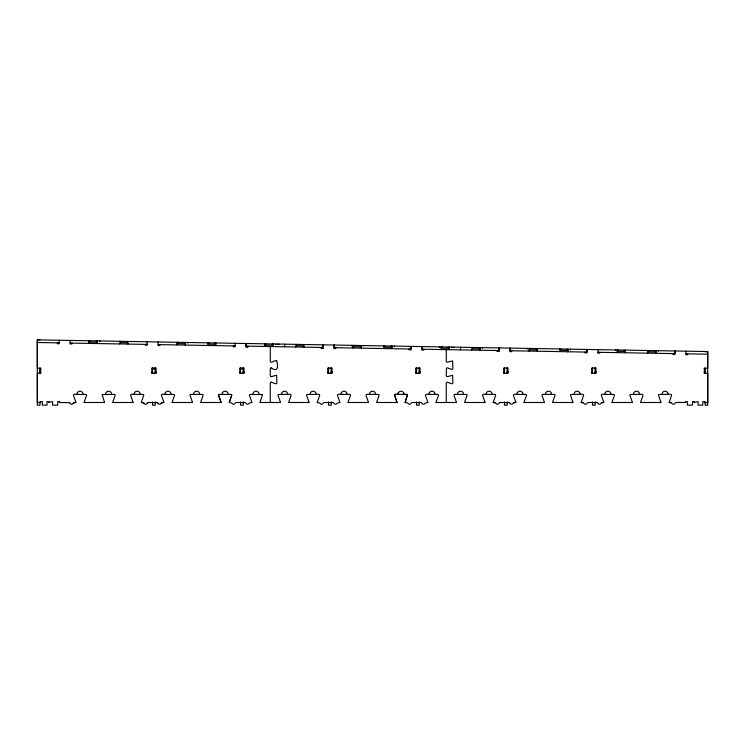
<?xml version="1.0" encoding="UTF-8"?>
<svg xmlns="http://www.w3.org/2000/svg" width="745" height="745" viewBox="0 0 745 745"><rect width="100%" height="100%" fill="white"/><g stroke="black" fill="none" stroke-linecap="round" stroke-linejoin="round"><path stroke-width="1.12" d="M69.676 402.691L59.479 402.486L59.479 401.611L57.719 401.611L57.719 405.131L52.588 405.131L52.588 401.611L48.788 402.486L48.788 401.611L47.028 401.611L47.028 405.131L42.316 405.131L42.316 401.611L40.565 401.611L40.565 402.496L37.334 402.496L37.325 373.245L40.845 373.245L40.835 371.485L39.951 371.485M59.479 402.486L59.479 401.611M705.096 371.485L704.202 371.485L704.202 373.245L707.731 373.245L707.75 402.496L704.528 402.496L704.528 401.611L702.768 401.611L702.768 405.131L698.056 405.131L698.056 401.611L694.256 402.496L694.256 401.611L692.496 401.611L692.496 405.131L687.365 405.131L687.365 401.611L685.605 401.611L685.605 402.486L675.985 402.496L675.156 403.082A1.76 1.76 0 0 1 671.832 403.073L669.15 402.496L671.003 402.496M704.528 402.496L704.528 401.611M270.314 346.565L270.267 361.427C271.329 364.342 274.933 359.127 276.758 361.018M446.283 349.638L446.292 361.725L447.224 362.303L452.625 360.897L452.867 368.617L451.936 369.492L447.373 367.844L446.441 368.114L446.246 375.946L447.224 376.672L452.625 375.266L452.867 382.986L451.936 383.861L447.27 382.194L446.274 382.809L446.236 402.496M39.951 369.874L40.845 369.874L40.845 368.114L37.315 368.114L37.297 339.86L707.722 351.556L707.675 354.201M57.356 342.849L57.337 343.724L59.097 343.752L59.162 340.242M70.16 340.428L70.095 343.948L71.855 343.976L71.865 343.1M90.229 340.782L90.201 342.104L96.366 342.206L96.384 340.884M97.344 343.547L97.39 340.903L97.381 343.547M99.895 341.61L99.904 340.949M119.768 343.939L119.815 341.294M120.858 341.312L120.83 342.635L126.985 342.747L127.013 341.424M127.972 344.078L128.019 341.443M145.331 344.386L145.312 345.261L147.082 345.289L147.147 341.778M158.136 341.964L158.07 345.484L159.83 345.512L159.849 344.637M178.204 342.318L178.185 343.631L184.341 343.743L184.369 342.421M185.319 345.084L185.365 342.439M187.87 343.147L187.88 342.486M207.781 345.475L207.79 342.83M208.833 342.849L208.814 344.171L214.97 344.274L214.988 342.961M215.985 345.615L215.994 342.979M233.315 345.922L233.297 346.798L235.057 346.825L235.122 343.305M246.055 347.021L246.12 343.501L246.008 347.021L247.815 347.049M247.768 347.049L247.824 346.174M265.099 346.472L265.146 343.836L265.136 346.472M266.188 343.855L266.161 345.168L272.325 345.28L272.344 343.957M273.34 346.621L273.35 343.976M275.855 344.516L275.864 344.022M277.941 344.553L277.95 344.06M279.077 344.572L279.077 344.078M284.534 346.816L284.581 344.171M295.765 347.012L295.774 344.367M296.817 344.386L296.789 345.708L302.945 345.81L302.973 344.497M303.969 347.151L303.979 344.516M321.235 348.334L321.207 347.449M322.948 348.362L322.976 346.825M323.097 344.842L322.995 348.362L321.188 348.334M334.011 345.037L333.946 348.558L335.706 348.586L335.725 347.71M334.095 345.037L334.049 347.673L411.035 349.023L411.082 346.378L410.933 349.899L409.173 349.871L409.182 348.986M351.519 346.006L351.528 345.345M354.164 345.391L354.145 346.704L360.301 346.816L360.319 345.494M361.278 348.148L361.325 345.512M363.83 346.053L363.839 345.559M383.703 348.539L383.787 345.904M384.793 345.922L384.774 347.245L390.929 347.347L390.948 346.034M394.459 346.751L394.468 346.09M421.987 346.574L421.921 350.094L423.681 350.122L423.7 349.237M422.08 346.574L422.033 349.209L499.01 350.56M439.494 347.533L439.503 346.881M441.096 349.545L441.105 346.909M442.148 346.928L442.12 348.241L448.276 348.353L448.304 347.03M449.263 349.684L449.347 347.049M451.815 347.589L451.824 347.096M453.901 347.626L453.91 347.133M460.494 349.88L460.54 347.245M471.687 350.076L471.734 347.44M472.777 347.459L472.749 348.781L478.905 348.883L478.933 347.57M482.434 348.288L482.453 347.626M497.241 351.407L497.166 350.522M498.908 351.435L498.973 347.915M499.737 347.934L499.057 347.915L499.001 351.435L497.148 351.407M509.971 348.111L509.906 351.631L511.666 351.659L511.685 350.774M510.055 348.111L510.008 350.746L586.995 352.096L587.041 349.452M527.479 349.07L527.488 348.418M529.034 351.081L529.118 348.446M530.123 348.455L530.105 349.778L536.26 349.889L536.279 348.567M537.275 351.221L537.285 348.586M559.7 351.612L559.709 348.977M560.752 348.995L560.734 350.318L566.889 350.42L566.908 349.098M567.867 351.761L567.913 349.116L567.904 351.761M570.419 349.824L570.428 349.163M585.151 352.059L585.132 352.944L586.892 352.972L586.948 349.452M598.039 349.647L597.89 353.158L599.641 353.195L599.66 352.31M615.454 350.448L615.463 349.945M617.018 352.618L617.102 349.982M618.108 349.992L618.08 351.314L624.236 351.426L624.263 350.103M625.223 352.757L625.306 350.122M648.737 350.532L648.709 351.854L654.864 351.957L654.892 350.634M658.403 351.193L658.412 350.699M673.126 353.596L673.107 354.48L674.868 354.508L674.933 350.988M675.017 350.988L674.97 353.633L597.993 352.283M686.015 351.184L685.866 354.695L687.626 354.732L687.644 353.847M218.564 395.157L221.042 402.244L218.555 395.157L218.89 394.478L231.36 394.422L231.76 395.157L229.283 402.244L231.76 395.157M262.324 394.533L249.705 394.478L249.379 395.157L251.866 402.244M394.403 395.083L394.85 394.478M394.589 394.831L396.88 402.244M84.138 402.235L86.625 395.157L86.29 394.468L74.137 394.291L73.42 395.157L75.906 402.235M112.719 402.244L115.205 395.157L114.795 394.422L102.261 394.533M141.299 402.244L143.785 395.157L143.45 394.478L131.297 394.291L130.58 395.157L133.066 402.244M172.123 402.244L174.6 395.157L174.274 394.478L162.037 394.31L161.404 395.157L163.881 402.244M200.703 402.244L203.18 395.157L202.78 394.422L190.375 394.422M260.098 402.244L262.436 394.682M288.688 402.244L291.165 395.157L290.448 394.291L278.295 394.478L277.969 395.157L280.446 402.244M317.268 402.244L319.745 395.157L319.102 394.31L306.875 394.478L306.549 395.157L309.026 402.244M348.083 402.244L350.569 395.157L350.169 394.422L338.09 394.291L337.364 395.157L339.85 402.244M376.663 402.244L379.14 395.157L378.823 394.478L366.67 394.291L365.944 395.157L368.421 402.244M405.122 402.244L407.543 394.831M405.243 402.244L407.403 394.608M436.067 402.244L438.544 395.157L438.144 394.422L426.065 394.291L425.348 395.157L427.826 402.244M464.647 402.244L467.124 395.157L466.798 394.478L454.562 394.31L453.928 395.157L456.406 402.244M493.227 402.244L495.704 395.157L495.304 394.422L483.226 394.291L482.509 395.157L484.986 402.244M524.052 402.244L526.529 395.157L526.203 394.478L514.05 394.291L513.333 395.157L515.81 402.244M552.622 402.244L555.109 395.157L554.708 394.422L542.63 394.291L541.904 395.157L544.381 402.244M581.202 402.244L583.68 395.157L582.962 394.291L570.81 394.478L570.484 395.157L572.961 402.244M612.027 402.244L614.504 395.157L614.178 394.478L601.951 394.31L601.308 395.157L603.785 402.244M640.607 402.244L643.084 395.157L642.367 394.291L630.214 394.478L629.888 395.157L632.365 402.244M669.187 402.244L671.664 395.157L670.947 394.291L658.794 394.478L658.468 395.157L660.945 402.244M73.271 403.008L73.261 403.082A1.76 1.76 0 0 1 69.937 403.082L69.667 402.691M141.494 402.496L143.943 403.082A1.76 1.76 0 0 0 147.268 403.082L148.097 402.496L157.158 402.496L157.921 403.082A1.76 1.76 0 0 0 161.237 403.082L163.919 402.496M405.084 402.496L407.897 403.082A1.76 1.76 0 0 0 411.212 403.082L412.041 402.496L421.093 402.496L421.856 403.082A1.76 1.76 0 0 0 425.181 403.082L427.863 402.496M147.268 403.082L148.097 402.496M161.227 403.082L162.065 402.496M102.149 394.682L104.486 402.244M73.28 403.017L75.934 402.486L74.09 402.496M271.161 382.176L275.874 383.852L276.898 383.135L276.628 375.229L271.161 376.681M394.505 394.757L395.409 394.282M271.161 367.806C277.336 372.472 278.583 367.685 276.758 361.018M270.957 382.204L270.267 383.06L270.267 402.496M270.957 367.834L270.267 368.635L270.267 375.797L270.957 376.653M190.385 394.422L189.984 395.157L192.461 402.244M395.241 394.291L407.329 394.422M251.903 402.496L249.212 403.082A1.76 1.76 0 0 1 245.897 403.082L245.133 402.496L236.072 402.496L235.243 403.082A1.76 1.76 0 0 1 231.928 403.082L229.358 402.496M509.338 402.551L499.96 402.496L499.187 403.082A1.76 1.76 0 0 1 495.872 403.073L493.19 402.496L495.108 402.496M513.985 402.496L515.847 402.496L513.156 403.082A1.76 1.76 0 0 1 509.841 403.082L509.403 402.579M601.969 402.496L603.822 402.496L601.14 403.082A1.76 1.76 0 0 1 597.816 403.082L597.052 402.496L588.001 402.496L587.172 403.082A1.76 1.76 0 0 1 583.857 403.073L581.165 402.496L583.093 402.496M39.96 339.804L37.325 339.804L37.325 405.131L39.96 405.131L39.96 401.611M705.087 351.705L707.722 351.705L707.722 405.196L705.087 405.196L705.087 401.676M152.595 369.287L153.088 369.287M154.578 369.287L155.23 369.287M240.579 369.287L241.073 369.287M242.553 369.287L243.215 369.287M152.585 369.874L151.71 369.874L151.71 368.114L156.105 368.114L156.105 369.874L155.23 369.874M240.57 369.874L239.685 369.874L239.685 368.114L244.09 368.114L244.09 369.874L243.205 369.874M328.554 369.874L327.679 369.874L327.679 368.114L332.074 368.114L332.074 369.874L331.199 369.874M416.539 369.874L415.654 369.874L415.654 368.114L420.059 368.114L420.059 369.874L419.174 369.874M504.514 369.874L503.639 369.874L503.639 368.114L508.034 368.114L508.034 369.874L507.159 369.874M592.499 369.874L591.614 369.874L591.614 368.114L596.019 368.114L596.019 369.874L595.134 369.874M705.096 369.874L704.202 369.874L704.211 368.114L707.722 368.114L707.703 354.201L685.968 353.819M151.71 371.485L152.585 371.485M155.23 371.485L156.105 371.485M239.685 371.485L240.57 371.485M243.205 371.485L244.09 371.485M327.679 371.485L328.554 371.485M331.199 371.485L332.074 371.485M415.654 371.485L416.539 371.485M419.174 371.485L420.059 371.485M503.639 371.485L504.514 371.485M507.159 371.485L508.034 371.485M591.614 371.485L592.499 371.485M595.134 371.485L596.019 371.485M151.719 372.807L152.595 372.807M155.23 372.807L156.115 372.807M239.694 372.807L240.579 372.807M243.215 372.807L244.09 372.807M327.679 372.807L328.554 372.807M331.199 372.807L332.074 372.807M415.654 372.807L416.539 372.807M419.174 372.807L420.059 372.807M503.639 372.807L504.514 372.807M507.159 372.807L508.034 372.807M591.614 372.807L592.499 372.807M595.134 372.807L596.019 372.807M112.681 402.496L133.104 402.496M172.086 402.496L192.499 402.496M200.666 402.496L221.079 402.496M260.061 402.496L280.483 402.496M288.65 402.496L309.063 402.496M317.23 402.496L319.912 403.082A1.76 1.76 0 0 0 323.228 403.082L324.056 402.496L333.117 402.496L333.881 403.082A1.76 1.76 0 0 0 337.196 403.082L339.878 402.496M348.055 402.496L368.458 402.496M376.625 402.496L397.038 402.496M436.03 402.496L456.443 402.496M464.61 402.496L485.023 402.496M524.014 402.496L544.418 402.496M552.585 402.496L572.998 402.496M611.99 402.496L632.403 402.496M640.57 402.496L660.983 402.496M84.101 402.486L104.523 402.496M152.595 402.551L155.23 402.551M240.579 402.551L243.215 402.551M328.554 402.551L331.199 402.551M416.539 402.551L419.174 402.551M504.514 402.551L509.012 402.486M592.499 402.551L597.052 402.496M677.838 402.486L685.605 402.486M705.087 402.551L707.722 402.551M500.025 402.486L501.879 402.496M37.25 342.495L59.116 342.877M70.114 343.072L147.1 344.413M158.089 344.609L235.075 345.95M246.074 346.136L323.06 347.487M157.083 402.496L157.912 403.082M143.115 402.496L143.953 403.082M406.882 394.291L407.524 394.608M394.524 395.157L397.001 402.244M705.087 368.114L705.087 373.245M694.256 401.611L694.256 402.496M596.019 371.047L596.019 373.245L591.614 373.245L591.614 371.047M595.134 367.415L595.134 373.571M595.134 401.946L595.134 405.196L592.499 405.196L592.499 401.946M592.499 367.415L592.499 373.571M508.034 371.047L508.034 373.245L503.639 373.245L503.639 371.047M507.159 367.415L507.159 373.571M507.159 401.946L507.159 405.196L504.514 405.196L504.514 401.946M504.514 367.415L504.514 373.571M420.059 371.047L420.059 373.245L415.654 373.245L415.654 371.047M419.174 367.415L419.174 373.571M419.174 401.946L419.174 405.196L416.539 405.196L416.539 401.946M416.539 367.415L416.539 373.571M332.074 371.047L332.074 373.245L327.679 373.245L327.679 371.047M331.199 367.415L331.199 373.571M331.199 401.946L331.199 405.196L328.554 405.196L328.554 401.946M328.554 367.415L328.554 373.571M244.09 371.047L244.09 373.245L239.685 373.245L239.694 371.047M243.215 367.415L243.215 373.571M243.215 401.946L243.215 405.196L240.579 405.196L240.579 401.946M240.579 367.415L240.579 373.571M156.115 371.047L156.105 373.245L151.71 373.245L151.719 371.047M155.23 367.415L155.23 373.571M155.23 401.946L155.23 405.196L152.595 405.196L152.595 401.946M152.595 367.415L152.595 373.571M48.788 401.611L48.788 402.496M39.96 368.114L39.96 373.245M661.988 394.282A3.082 3.082 0 0 1 665.062 391.2A3.082 3.082 0 0 1 668.144 394.282M633.408 394.282A3.082 3.082 0 0 1 636.481 391.2A3.082 3.082 0 0 1 639.564 394.282M604.828 394.282A3.082 3.082 0 0 1 607.911 391.2A3.082 3.082 0 0 1 610.984 394.282M574.004 394.282A3.082 3.082 0 0 1 577.086 391.2A3.082 3.082 0 0 1 580.159 394.282M545.424 394.282A3.082 3.082 0 0 1 548.506 391.2A3.082 3.082 0 0 1 551.589 394.282M516.844 394.282A3.082 3.082 0 0 1 519.926 391.2A3.082 3.082 0 0 1 523.009 394.282M486.029 394.282A3.082 3.082 0 0 1 489.102 391.2A3.082 3.082 0 0 1 492.184 394.282M457.449 394.282A3.082 3.082 0 0 1 460.522 391.2A3.082 3.082 0 0 1 463.604 394.282M398.044 394.282A3.082 3.082 0 0 1 398.1 393.723M404.153 393.723A3.082 3.082 0 0 1 404.2 394.282M369.464 394.282A3.082 3.082 0 0 1 372.547 391.2A3.082 3.082 0 0 1 375.629 394.282M340.884 394.282A3.082 3.082 0 0 1 343.966 391.2A3.082 3.082 0 0 1 347.049 394.282M310.069 394.282A3.082 3.082 0 0 1 313.142 391.2A3.082 3.082 0 0 1 316.225 394.282M281.489 394.282A3.082 3.082 0 0 1 284.562 391.2A3.082 3.082 0 0 1 287.644 394.282M428.869 394.282A3.082 3.082 0 0 1 431.951 391.2A3.082 3.082 0 0 1 435.024 394.282M252.9 394.282A3.082 3.082 0 0 1 255.982 391.2A3.082 3.082 0 0 1 259.064 394.282M222.075 394.282A3.082 3.082 0 0 1 225.158 391.2A3.082 3.082 0 0 1 228.24 394.282M193.504 394.282A3.082 3.082 0 0 1 196.578 391.2A3.082 3.082 0 0 1 199.66 394.282M164.924 394.282A3.082 3.082 0 0 1 167.998 391.2A3.082 3.082 0 0 1 171.08 394.282M134.1 394.282A3.082 3.082 0 0 1 137.182 391.2A3.082 3.082 0 0 1 140.265 394.282M105.52 394.282A3.082 3.082 0 0 1 108.602 391.2A3.082 3.082 0 0 1 111.675 394.282M76.94 394.273A3.082 3.082 0 0 1 80.022 391.2A3.082 3.082 0 0 1 83.095 394.273M397.923 394.282A3.082 3.082 0 0 1 401.006 391.2A3.082 3.082 0 0 1 404.079 394.282M89.186 340.763L89.139 343.398L89.223 340.763M177.17 342.3L177.124 344.935L177.198 342.3M353.121 345.373L353.083 348.008L353.158 345.373M391.954 346.043L391.907 348.688L391.991 346.053M479.938 347.58L479.892 350.224L479.976 347.58M647.694 350.513L647.647 353.149L647.731 350.513M655.898 350.653L655.851 353.298L655.935 350.653"/></g></svg>
